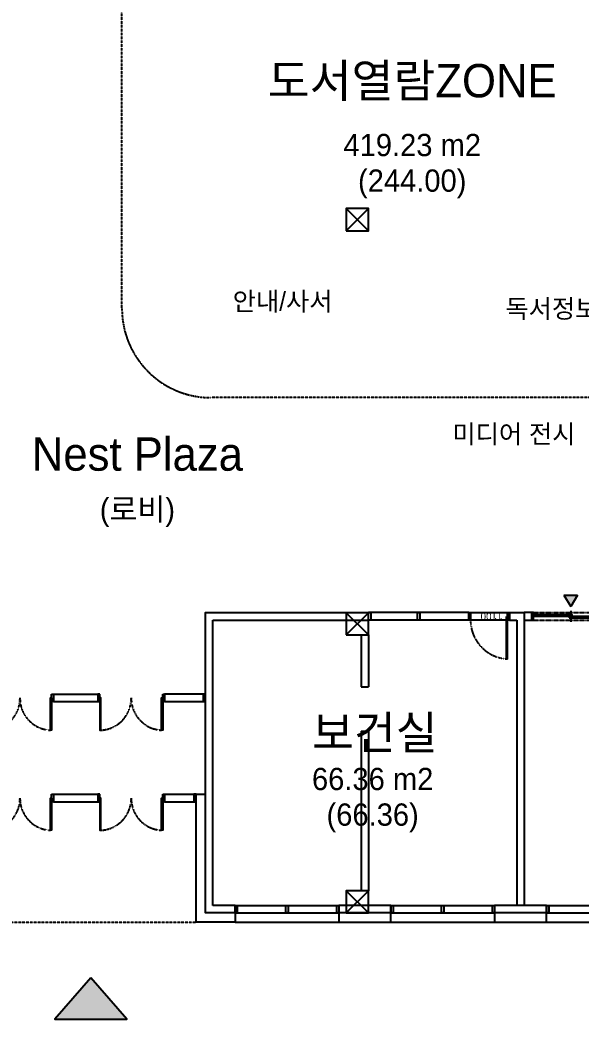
# Model space of a CAD drawing. Header units: millimetres. Extents: x 50157 to 283139, y 29188 to 187058.
# Drawn here: x 127993 to 143122, y 89027 to 115974 of the extents above; entities that cross this region are included whole.
import ezdxf
from ezdxf.enums import TextEntityAlignment as Align

# ---------------------------------------------------------------- set-up
doc = ezdxf.new("R2010")
doc.units = ezdxf.units.MM
doc.linetypes.add('D_HIDDEN', pattern=[0.35, 0.2, -0.15])
doc.linetypes.add('HID', pattern=[2.2, 1.5, -0.7])
doc.layers.get('Defpoints').update_dxf_attribs({"color": 163})
for name, color, linetype in [('A-DOOR', 4, 'Continuous'), ('A-FIN', 6, 'Continuous'), ('A-FIN-GL', 5, 'Continuous'), ('A-FIN-ST', 4, 'Continuous'), ('A-HID2', 7, 'HID'), ('A-RC', 2, 'Continuous'), ('A-WALL-L', 7, 'Continuous'), ('A-WND2', 253, 'Continuous'), ('AA-DWXM-DOOR', 4, 'Continuous'), ('AA-WAXM-CONC', 2, 'Continuous'), ('G-SYM', 7, 'Continuous'), ('G-TEXT1', 3, 'Continuous'), ('G-TEXT2', 7, 'Continuous'), ('H-PAT 8', 8, 'Continuous'), ('SYMB-ENTER', 10, 'Continuous')]:
    doc.layers.add(name, color=color, linetype=linetype)
doc.layers.add('G-DEF1', color=163, linetype='Continuous', plot=False)
doc.styles.add('LIM_나눔바른고딕_L', font='NanumBarunGothic.ttf')
doc.styles.add('돋움_SEOP_건대특계관숙', font='gulim.ttc', dxfattribs={"width": 0.95})

# ---------------------------------------------------------------- blocks, each defined once
blk = doc.blocks.new('COL')
at = {"layer": 'A-RC'}
blk.add_lwpolyline([(-2370007, 768928), (-2369407, 768928), (-2369407, 769528), (-2370007, 769528)], close=True, dxfattribs=at)
at = {"layer": 'G-DEF1', "flags": 128}
for points in [[(-2370007, 769528), (-2369407, 768928)], [(-2370007, 768928), (-2369407, 769528)]]:
    blk.add_lwpolyline(points, dxfattribs=at)
blk = doc.blocks.new('AXIS-2')
for p in [(-250879.2, -14363.3), (-250879.2, -25263.3), (-250879.2, -32763.3)]:
    blk.add_blockref('COL', p)
blk = doc.blocks.new('DOOR3')
at = {"color": 0, "linetype": 'ByBlock', "lineweight": -2}
for p, q in [((-1941164, -23266), (-1941114, -23266)), ((-1941164, -23466), (-1941164, -23266)), ((-1941114, -23266), (-1941114, -23466)), ((-1939364, -23266), (-1939414, -23266)), ((-1939414, -23266), (-1939414, -23466)), ((-1939364, -23466), (-1939364, -23266)), ((-1941114, -23466), (-1941164, -23466)), ((-1939414, -23466), (-1939364, -23466))]:
    blk.add_line(p, q, dxfattribs=at)
for points in [[(-1941114, -23366), (-1941114, -22496), (-1941084, -22496), (-1941084, -23366)], [(-1939414, -23366), (-1939414, -22496), (-1939444, -22496), (-1939444, -23366)]]:
    blk.add_lwpolyline(points, close=True, dxfattribs=at)
at = {"layer": 'H-PAT 8', "linetype": 'D_HIDDEN'}
for centre, start, end in [((-1941126, -23357), 359.4355, 87.2408), ((-1939403, -23357), 92.7592, 180.5645)]:
    blk.add_arc(centre, 862, start, end, dxfattribs=at)
blk = doc.blocks.new('교실문')
at = {"layer": 'G-SYM'}
h = blk.add_hatch(color=256, dxfattribs=at)
h.dxf.hatch_style = 1
h.paths.add_polyline_path([(241522, -220325), (241162, -220325), (241342, -220637)])
blk.add_line((241342, -220751), (241342, -221051))
for points in [[(240292, -221001), (240337, -221001), (240337, -220801), (240292, -220801)], [(242347, -221001), (242392, -221001), (242392, -220801), (242347, -220801)]]:
    blk.add_lwpolyline(points, close=True)
at = {"layer": 'A-FIN-GL', "flags": 128}
for points in [[(240337, -220898), (241382, -220898), (241382, -220858), (240337, -220858)], [(241302, -220944), (242347, -220944), (242347, -220904), (241302, -220904)]]:
    blk.add_lwpolyline(points, close=True, dxfattribs=at)
at = {"layer": 'G-SYM'}
for p, q in [((241162, -220325), (241522, -220325)), ((241162, -220325), (241342, -220637)), ((241522, -220325), (241342, -220637))]:
    blk.add_line(p, q, dxfattribs=at)
at = {"layer": 'H-PAT 8', "linetype": 'D_HIDDEN'}
for p, q in [((240337, -220801), (242347, -220801)), ((240337, -221001), (242347, -221001))]:
    blk.add_line(p, q, dxfattribs=at)
blk = doc.blocks.new('150 프레임 문')
for p, q in [((2463571, -3159342), (2462421, -3159342)), ((2463571, -3159312), (2462521, -3159312))]:
    blk.add_line(p, q)
for points in [[(2462521, -3159312), (2462321, -3159312), (2462321, -3159262), (2462521, -3159262)], [(2462521, -3160362), (2462321, -3160362), (2462321, -3160312), (2462521, -3160312)]]:
    blk.add_lwpolyline(points, close=True)
at = {"layer": 'AA-DWXM-DOOR'}
for p, q in [((2462421, -3159312), (2462421, -3159342)), ((2463571, -3159312), (2463571, -3159342))]:
    blk.add_line(p, q, dxfattribs=at)
at = {"layer": 'Defpoints'}
for p, q in [((2462321, -3160312), (2462321, -3159312)), ((2462521, -3159312), (2462521, -3160312))]:
    blk.add_line(p, q, dxfattribs=at)
at = {"layer": 'H-PAT 8', "linetype": 'D_HIDDEN'}
blk.add_arc((2462521, -3159262), 1050, 270, 357.2706, dxfattribs=at)
at = {"layer": 'Defpoints', "style": 'LIM_나눔바른고딕_L'}
blk.add_text('1100', height=200, rotation=1350, dxfattribs=at).set_placement((2462421, -3159745), align=Align.MIDDLE_CENTER)
blk = doc.blocks.new('WIN2800')
at = {"layer": 'A-FIN-GL', "flags": 128}
for points in [[(-2617589, 733100), (-2614789, 733100)], [(-2617589, 732900), (-2614789, 732900)]]:
    blk.add_lwpolyline(points, dxfattribs=at)
at = {"layer": 'A-FIN-ST'}
for points in [[(-2617529, 732900), (-2617589, 732900), (-2617589, 733100), (-2617529, 733100)], [(-2616159, 732900), (-2616219, 732900), (-2616219, 733100), (-2616159, 733100)], [(-2614789, 732900), (-2614849, 732900), (-2614849, 733100), (-2614789, 733100)]]:
    blk.add_lwpolyline(points, close=True, dxfattribs=at)
at = {"layer": 'A-WND2', "flags": 128}
blk.add_lwpolyline([(-2617589, 732650), (-2614789, 732650)], dxfattribs=at)

msp = doc.modelspace()

# ---------------------------------------------------------------- hatches: boundary and pattern name
at = {"layer": 'SYMB-ENTER'}
h = msp.add_hatch(color=256, dxfattribs=at)
h.dxf.hatch_style = 1
h.paths.add_polyline_path([(129905, 90137), (128933, 89027), (130877, 89027)])

# ---------------------------------------------------------------- linework, layer by layer
at = {"layer": 'A-FIN', "flags": 128}
for points in [[(133793, 91888), (133793, 91638), (132743, 91638), (132743, 95088), (132993, 95088)], [(136593, 91888), (136593, 91638), (137993, 91638), (137993, 91888)], [(140793, 91888), (140793, 91638), (142193, 91638), (142193, 91888)]]:
    msp.add_lwpolyline(points, dxfattribs=at)
at = {"layer": 'A-FIN-GL'}
for p, q in [((132993, 97788), (131893, 97788)), ((131893, 97588), (132993, 97588)), ((131893, 95088), (132743, 95088)), ((131893, 94888), (132743, 94888))]:
    msp.add_line(p, q, dxfattribs=at)
at = {"layer": 'A-FIN-GL', "flags": 128}
for points in [[(140093, 99988), (137393, 99988)], [(140093, 99788), (137393, 99788)], [(128893, 97788), (130093, 97788)], [(128893, 97588), (130093, 97588)], [(128893, 95088), (130093, 95088)], [(128893, 94888), (130093, 94888)]]:
    msp.add_lwpolyline(points, dxfattribs=at)
at = {"layer": 'A-FIN-ST'}
for points in [[(137393, 99988), (137453, 99988), (137453, 99788), (137393, 99788)], [(138713, 99988), (138773, 99988), (138773, 99788), (138713, 99788)], [(132933, 97588), (132993, 97588), (132993, 97788), (132933, 97788)], [(132683, 94888), (132743, 94888), (132743, 95088), (132683, 95088)]]:
    msp.add_lwpolyline(points, close=True, dxfattribs=at)
at = {"layer": 'A-HID2'}
for p, q in [((130743, 108188), (130743, 117588)), ((152343, 105788), (133143, 105788))]:
    msp.add_line(p, q, dxfattribs=at)
at = {"layer": 'A-HID2', "flags": 128}
msp.add_lwpolyline([(126243, 91638), (132743, 91638)], dxfattribs=at)
at = {"layer": 'A-HID2'}
msp.add_arc((133143, 108188), 2400, 180, 270, dxfattribs=at)
at = {"layer": 'A-RC'}
for p, q in [((133193, 92088), (133193, 99788)), ((133193, 99788), (137393, 99788))]:
    msp.add_line(p, q, dxfattribs=at)
at = {"layer": 'A-RC', "flags": 128}
for points in [[(133793, 91888), (132993, 91888), (132993, 99988), (137393, 99988)], [(137393, 99788), (137393, 99988)], [(141193, 99988), (141593, 99988)], [(141193, 99788), (141193, 99988)], [(141593, 99988), (141593, 92088)], [(141193, 99788), (141393, 99788)], [(141393, 99788), (141393, 92088)], [(133793, 92088), (133193, 92088)], [(133793, 92088), (133793, 91888)], [(137993, 92088), (136593, 92088)], [(136593, 92088), (136593, 91888)], [(137993, 92088), (137993, 91888)], [(142193, 92088), (140793, 92088)], [(140793, 92088), (140793, 91888)], [(142193, 92088), (142193, 91888)], [(137993, 91888), (136593, 91888)], [(142193, 91888), (140793, 91888)]]:
    msp.add_lwpolyline(points, dxfattribs=at)
at = {"layer": 'A-WALL-L'}
for p, q in [((137193, 97988), (137393, 97988)), ((137193, 96788), (137393, 96788))]:
    msp.add_line(p, q, dxfattribs=at)
at = {"layer": 'A-WALL-L', "flags": 128}
for points in [[(137193, 99388), (137193, 97988)], [(137393, 99388), (137393, 97988)], [(137193, 96788), (137193, 92488)], [(137393, 96788), (137393, 92488)]]:
    msp.add_lwpolyline(points, dxfattribs=at)
at = {"layer": 'AA-WAXM-CONC'}
msp.add_lwpolyline([(141593, 99788), (141793, 99788), (141793, 99988), (141593, 99988)], dxfattribs=at)
at = {"layer": 'SYMB-ENTER'}
msp.add_lwpolyline([(129905, 90137), (128933, 89027), (130877, 89027)], close=True, dxfattribs=at)

# ---------------------------------------------------------------- block references
for name, p in [('AXIS-2', (2757679, -644277)), ('WIN2800', (2751382, -641012)), ('WIN2800', (2755582, -641012)), ('WIN2800', (2759782, -641012))]:
    msp.add_blockref(name, p)
at = {"layer": 'A-DOOR', "linetype": 'Continuous', "ltscale": 300}
msp.add_blockref('교실문', (-98499, 320789), dxfattribs=at)
for name, p, rotation in [('150 프레임 문', (3300455, 2562309), 270.0000000000001), ('DOOR3', (-1812272, 74322), 180), ('DOOR3', (-1809272, 74322), 180), ('DOOR3', (-1812272, 71622), 180), ('DOOR3', (-1809272, 71622), 180)]:
    msp.add_blockref(name, p, dxfattribs=dict(at, rotation=rotation))

# ---------------------------------------------------------------- texts
at = {"layer": 'G-DEF1', "style": '돋움_SEOP_건대특계관숙'}
for s, p in [('(244.00)', (138570, 111642)), ('(66.36)', (137503, 94542))]:
    msp.add_text(s, height=600, rotation=360, dxfattribs=at).set_placement(p, align=Align.MIDDLE_CENTER)
at = {"layer": 'G-TEXT1', "style": '돋움_SEOP_건대특계관숙'}
for s, height, p in [('도서열람ZONE', 900, (138570, 114337)), ('안내/사서', 500, (135074, 108385)), ('독서정보코너', 500, (142963, 108188)), ('미디어 전시', 500, (141312, 104808)), ('Nest Plaza', 900, (131159, 104267)), ('(로비)', 600, (131159, 102778)), ('보건실', 900, (137562, 96754))]:
    msp.add_text(s, height=height, rotation=360, dxfattribs=at).set_placement(p, align=Align.MIDDLE_CENTER)
at = {"layer": 'G-TEXT2', "style": '돋움_SEOP_건대특계관숙'}
for s, p in [('419.23 m2', (138570, 112602)), ('66.36 m2', (137503, 95502))]:
    msp.add_text(s, height=600, rotation=360, dxfattribs=at).set_placement(p, align=Align.MIDDLE_CENTER)

doc.saveas('drawing.dxf')
